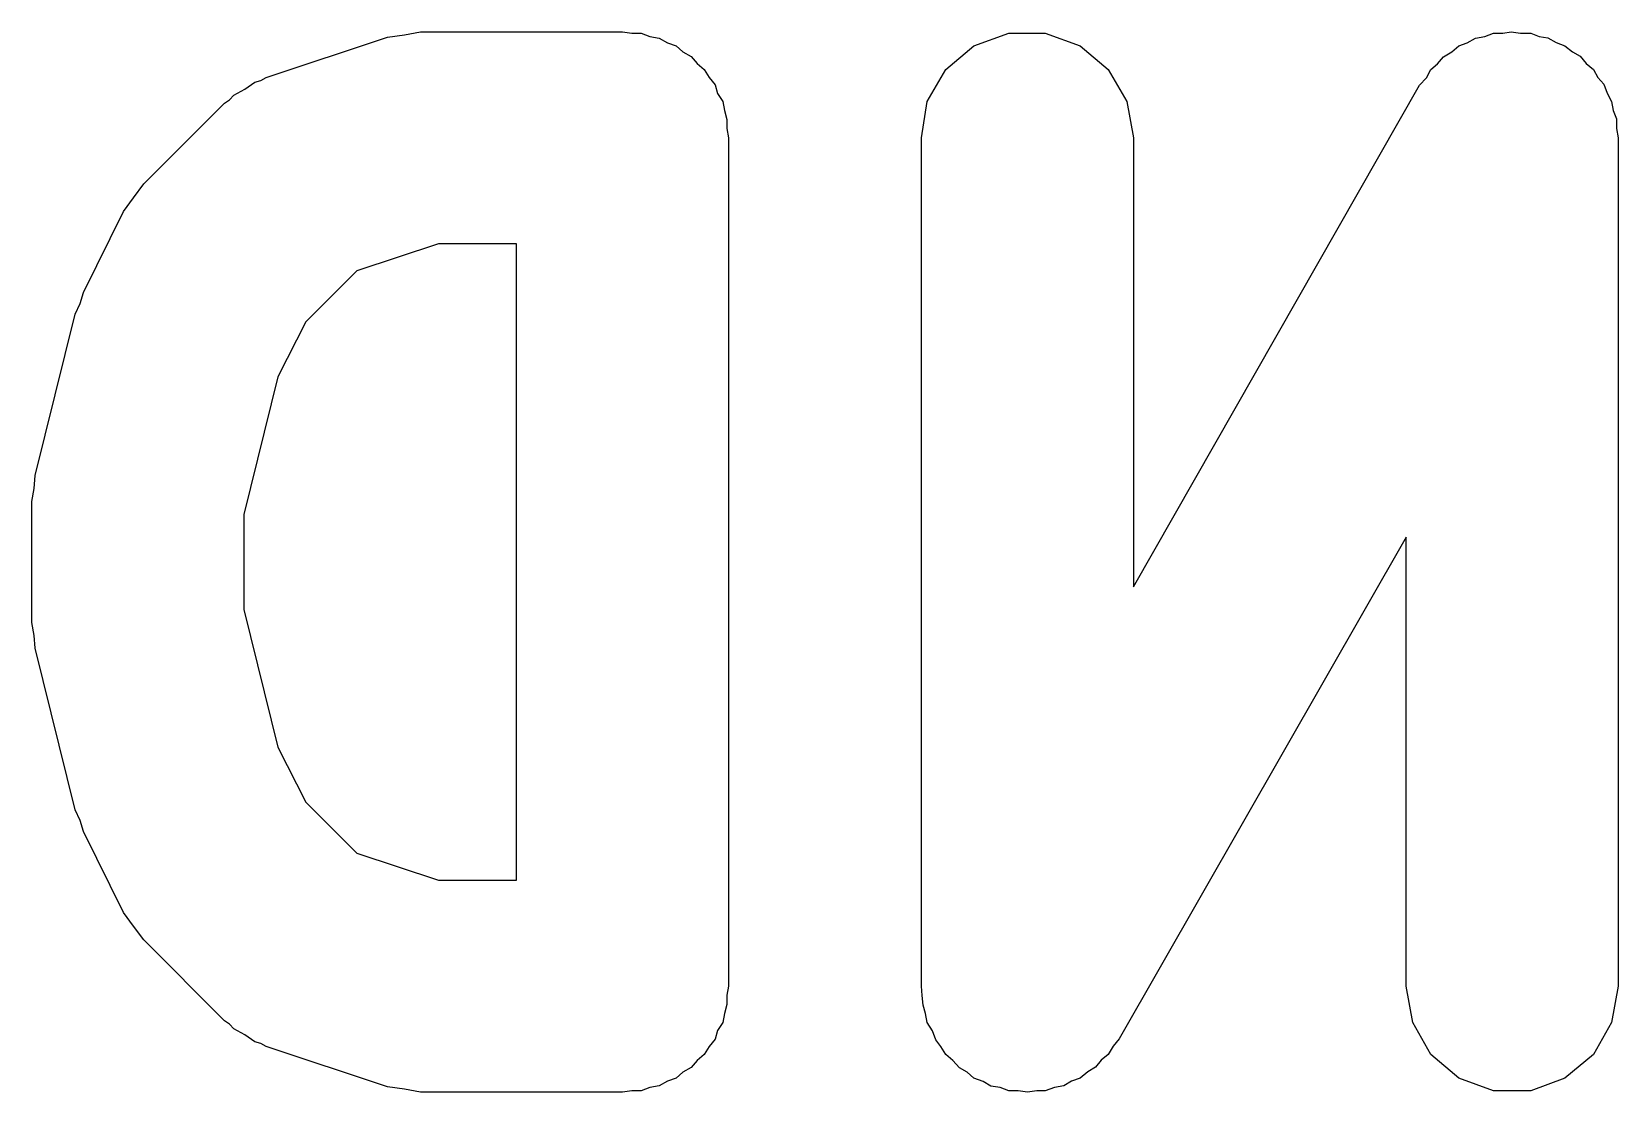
# Model space of a CAD drawing. Extents: x 111.2 to 128, y -97.4 to -76.5.
# Drawn here: x 116.827 to 118.696, y -94.71 to -93.46 of the extents above; entities that cross this region are included whole.
import ezdxf

# ---------------------------------------------------------------- set-up
doc = ezdxf.new("R2010")
doc.units = 0
doc.header["$MEASUREMENT"] = 0
doc.layers.add('BLACK', color=7, linetype='CONTINUOUS')

msp = doc.modelspace()

# ---------------------------------------------------------------- linework, layer by layer
at = {"layer": 'BLACK', "linetype": 'CONTINUOUS'}
for p, q in [((117.103, -93.5138), (117.246, -93.4662)), ((117.246, -93.4662), (117.266, -93.4633)), ((117.266, -93.4633), (117.285, -93.4598)), ((117.285, -93.4598), (117.523, -93.4598)), ((117.523, -93.4598), (117.534, -93.4617)), ((117.534, -93.4617), (117.545, -93.4617)), ((117.545, -93.4617), (117.555, -93.4654)), ((117.555, -93.4654), (117.566, -93.4673)), ((117.566, -93.4673), (117.576, -93.4728)), ((117.937, -93.4765), (117.978, -93.4617)), ((117.978, -93.4617), (118.021, -93.4617)), ((118.021, -93.4617), (118.062, -93.4765)), ((118.518, -93.4729), (118.528, -93.4675)), ((118.528, -93.4675), (118.539, -93.4655)), ((118.539, -93.4655), (118.549, -93.4617)), ((118.549, -93.4617), (118.56, -93.4617)), ((118.56, -93.4617), (118.57, -93.4598)), ((118.57, -93.4598), (118.581, -93.4617)), ((118.581, -93.4617), (118.593, -93.4617)), ((118.593, -93.4617), (118.603, -93.4653)), ((118.603, -93.4653), (118.613, -93.4671)), ((118.613, -93.4671), (118.623, -93.4727)), ((117.576, -93.4728), (117.586, -93.4765)), ((117.586, -93.4765), (117.594, -93.4836)), ((117.594, -93.4836), (117.604, -93.489)), ((117.904, -93.5044), (117.937, -93.4765)), ((118.062, -93.4765), (118.095, -93.5044)), ((118.49, -93.4894), (118.5, -93.4837)), ((118.5, -93.4837), (118.508, -93.4765)), ((118.508, -93.4765), (118.518, -93.4729)), ((118.623, -93.4727), (118.633, -93.4765)), ((118.633, -93.4765), (118.642, -93.4834)), ((118.642, -93.4834), (118.651, -93.4887)), ((117.604, -93.489), (117.611, -93.4974)), ((117.611, -93.4974), (117.619, -93.5044)), ((117.619, -93.5044), (117.625, -93.5139)), ((117.882, -93.542), (117.904, -93.5044)), ((118.095, -93.5044), (118.117, -93.542)), ((118.47, -93.5141), (118.475, -93.5044)), ((118.475, -93.5044), (118.483, -93.4976)), ((118.483, -93.4976), (118.49, -93.4894)), ((118.651, -93.4887), (118.658, -93.4972)), ((118.658, -93.4972), (118.667, -93.5044)), ((118.667, -93.5044), (118.672, -93.5137)), ((117.078, -93.5275), (117.09, -93.5191)), ((117.09, -93.5191), (117.097, -93.5172)), ((117.097, -93.5172), (117.103, -93.5138)), ((117.625, -93.5139), (117.632, -93.5223)), ((117.632, -93.5223), (117.635, -93.5326)), ((118.125, -94.1141), (118.462, -93.5228)), ((118.462, -93.5228), (118.47, -93.5141)), ((118.672, -93.5137), (118.679, -93.5218)), ((118.679, -93.5218), (118.683, -93.5323)), ((117.054, -93.544), (117.06, -93.5399)), ((117.06, -93.5399), (117.065, -93.5345)), ((117.065, -93.5345), (117.078, -93.5275)), ((117.635, -93.5326), (117.641, -93.542)), ((117.641, -93.542), (117.643, -93.5528)), ((117.875, -93.5848), (117.882, -93.542)), ((118.117, -93.542), (118.125, -93.5848)), ((118.683, -93.5323), (118.688, -93.542)), ((118.688, -93.542), (118.69, -93.5525)), ((116.959, -93.6392), (117.054, -93.544)), ((117.643, -93.5528), (117.646, -93.5631)), ((118.69, -93.5525), (118.694, -93.5625)), ((117.646, -93.5631), (117.646, -93.574)), ((117.646, -93.574), (117.648, -93.5848)), ((118.694, -93.5625), (118.694, -93.5737)), ((118.694, -93.5737), (118.696, -93.5848)), ((117.648, -93.5848), (117.648, -94.5848)), ((117.875, -94.5848), (117.875, -93.5848)), ((118.125, -93.5848), (118.125, -94.1141)), ((118.696, -93.5848), (118.696, -94.5848)), ((116.947, -93.6556), (116.959, -93.6392)), ((116.888, -93.767), (116.935, -93.6717)), ((116.935, -93.6717), (116.947, -93.6556)), ((117.306, -93.7098), (117.21, -93.7417)), ((117.398, -93.7098), (117.306, -93.7098)), ((117.398, -94.4598), (117.398, -93.7098)), ((117.21, -93.7417), (117.15, -93.8017)), ((116.884, -93.7801), (116.888, -93.767)), ((116.878, -93.7926), (116.884, -93.7801)), ((116.831, -93.983), (116.878, -93.7926)), ((117.15, -93.8017), (117.117, -93.8665)), ((117.117, -93.8665), (117.077, -94.0287)), ((116.83, -93.9983), (116.831, -93.983)), ((116.827, -94.0134), (116.83, -93.9983)), ((116.827, -94.1562), (116.827, -94.0134)), ((117.077, -94.0287), (117.077, -94.1408)), ((118.446, -94.0555), (118.108, -94.6468)), ((118.446, -94.5848), (118.446, -94.0555)), ((117.077, -94.1408), (117.117, -94.3031)), ((116.83, -94.1713), (116.827, -94.1562)), ((116.831, -94.1865), (116.83, -94.1713)), ((116.878, -94.377), (116.831, -94.1865)), ((117.117, -94.3031), (117.15, -94.3679)), ((116.884, -94.3895), (116.878, -94.377)), ((117.15, -94.3679), (117.21, -94.4279)), ((116.888, -94.4026), (116.884, -94.3895)), ((116.935, -94.4978), (116.888, -94.4026)), ((117.21, -94.4279), (117.306, -94.4598)), ((117.306, -94.4598), (117.398, -94.4598)), ((116.947, -94.5139), (116.935, -94.4978)), ((116.959, -94.5303), (116.947, -94.5139)), ((117.054, -94.6255), (116.959, -94.5303)), ((117.648, -94.5848), (117.646, -94.5955)), ((117.876, -94.5958), (117.875, -94.5848)), ((118.454, -94.6275), (118.446, -94.5848)), ((118.696, -94.5848), (118.688, -94.6275)), ((117.646, -94.6065), (117.643, -94.6168)), ((117.646, -94.5955), (117.646, -94.6065)), ((117.877, -94.607), (117.876, -94.5958)), ((117.88, -94.617), (117.877, -94.607)), ((117.06, -94.6297), (117.054, -94.6255)), ((117.643, -94.6168), (117.641, -94.6275)), ((117.882, -94.6275), (117.88, -94.617)), ((117.065, -94.6351), (117.06, -94.6297)), ((117.078, -94.6421), (117.065, -94.6351)), ((117.09, -94.6504), (117.078, -94.6421)), ((117.635, -94.637), (117.632, -94.6473)), ((117.641, -94.6275), (117.635, -94.637)), ((117.888, -94.6372), (117.882, -94.6275)), ((117.892, -94.6478), (117.888, -94.6372)), ((118.475, -94.6651), (118.454, -94.6275)), ((118.688, -94.6275), (118.667, -94.6651)), ((117.097, -94.6523), (117.09, -94.6504)), ((117.103, -94.6557), (117.097, -94.6523)), ((117.246, -94.7034), (117.103, -94.6557)), ((117.625, -94.6557), (117.619, -94.6651)), ((117.632, -94.6473), (117.625, -94.6557)), ((117.898, -94.6559), (117.892, -94.6478)), ((117.904, -94.6651), (117.898, -94.6559)), ((118.101, -94.6554), (118.095, -94.6651)), ((118.108, -94.6468), (118.101, -94.6554)), ((117.604, -94.6805), (117.594, -94.686)), ((117.611, -94.6722), (117.604, -94.6805)), ((117.619, -94.6651), (117.611, -94.6722)), ((117.912, -94.6723), (117.904, -94.6651)), ((117.92, -94.6809), (117.912, -94.6723)), ((117.929, -94.6862), (117.92, -94.6809)), ((118.08, -94.6802), (118.071, -94.6858)), ((118.087, -94.672), (118.08, -94.6802)), ((118.095, -94.6651), (118.087, -94.672)), ((118.508, -94.693), (118.475, -94.6651)), ((118.667, -94.6651), (118.633, -94.693)), ((117.566, -94.7022), (117.555, -94.7041)), ((117.576, -94.6968), (117.566, -94.7022)), ((117.586, -94.693), (117.576, -94.6968)), ((117.594, -94.686), (117.586, -94.693)), ((117.937, -94.693), (117.929, -94.6862)), ((117.948, -94.6969), (117.937, -94.693)), ((117.957, -94.7024), (117.948, -94.6969)), ((118.043, -94.702), (118.032, -94.704)), ((118.052, -94.6967), (118.043, -94.702)), ((118.062, -94.693), (118.052, -94.6967)), ((118.071, -94.6858), (118.062, -94.693)), ((118.549, -94.7079), (118.508, -94.693)), ((118.633, -94.693), (118.593, -94.7079)), ((117.266, -94.7063), (117.246, -94.7034)), ((117.285, -94.7098), (117.266, -94.7063)), ((117.523, -94.7098), (117.285, -94.7098)), ((117.534, -94.7079), (117.523, -94.7098)), ((117.545, -94.7079), (117.534, -94.7079)), ((117.555, -94.7041), (117.545, -94.7079)), ((117.968, -94.7042), (117.957, -94.7024)), ((117.978, -94.7079), (117.968, -94.7042)), ((117.989, -94.7079), (117.978, -94.7079)), ((118, -94.7098), (117.989, -94.7079)), ((118.011, -94.7079), (118, -94.7098)), ((118.021, -94.7079), (118.011, -94.7079)), ((118.032, -94.704), (118.021, -94.7079)), ((118.593, -94.7079), (118.549, -94.7079))]:
    msp.add_line(p, q, dxfattribs=at)

doc.saveas('drawing.dxf')
